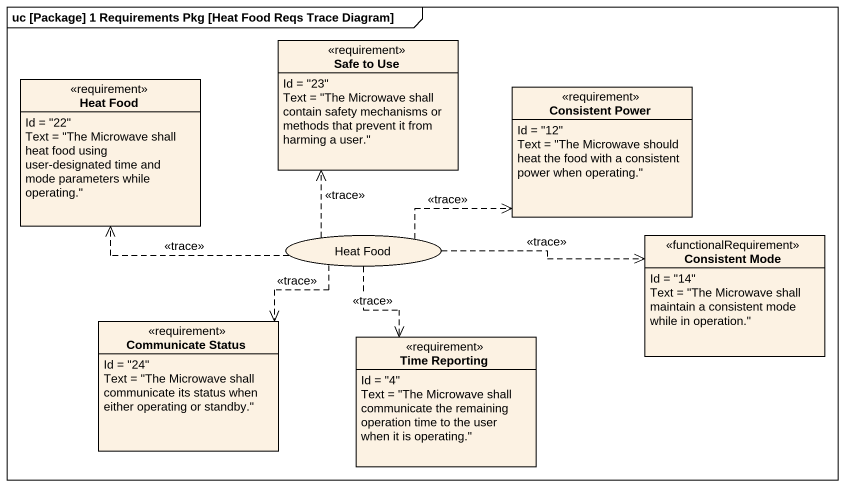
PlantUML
@startuml
mainframe uc [Package] 1 Requirements Pkg [Heat Food Reqs Trace Diagram]
allowmixing
hide circle
hide empty members
class "Safe to Use" as Safe_to_Use <<requirement>> {
  Id = "23"
  Text = "The Microwave shall contain safety mechanisms or methods that prevent it from harming a user."
}
class "Heat Food" as Heat_Food <<requirement>> {
  Id = "22"
  Text = "The Microwave shall heat food using user-designated time and mode parameters while operating."
}
class "Consistent Power" as Consistent_Power <<requirement>> {
  Id = "12"
  Text = "The Microwave should heat the food with a consistent power when operating."
}
usecase "Heat Food" as Heat_Food_2
class "Consistent Mode" as Consistent_Mode <<functionalRequirement>> {
  Id = "14"
  Text = "The Microwave shall maintain a consistent mode while in operation."
}
class "Communicate Status" as Communicate_Status <<requirement>> {
  Id = "24"
  Text = "The Microwave shall communicate its status when either operating or standby."
}
class "Time Reporting" as Time_Reporting <<requirement>> {
  Id = "4"
  Text = "The Microwave shall communicate the remaining operation time to the user when it is operating."
}
Heat_Food_2 .up.> Safe_to_Use : <<trace>>
Heat_Food_2 .left.> Heat_Food : <<trace>>
Heat_Food_2 .right.> Consistent_Power : <<trace>>
Heat_Food_2 .right.> Consistent_Mode : <<trace>>
Heat_Food_2 ..> Communicate_Status : <<trace>>
Heat_Food_2 ..> Time_Reporting : <<trace>>
@enduml
